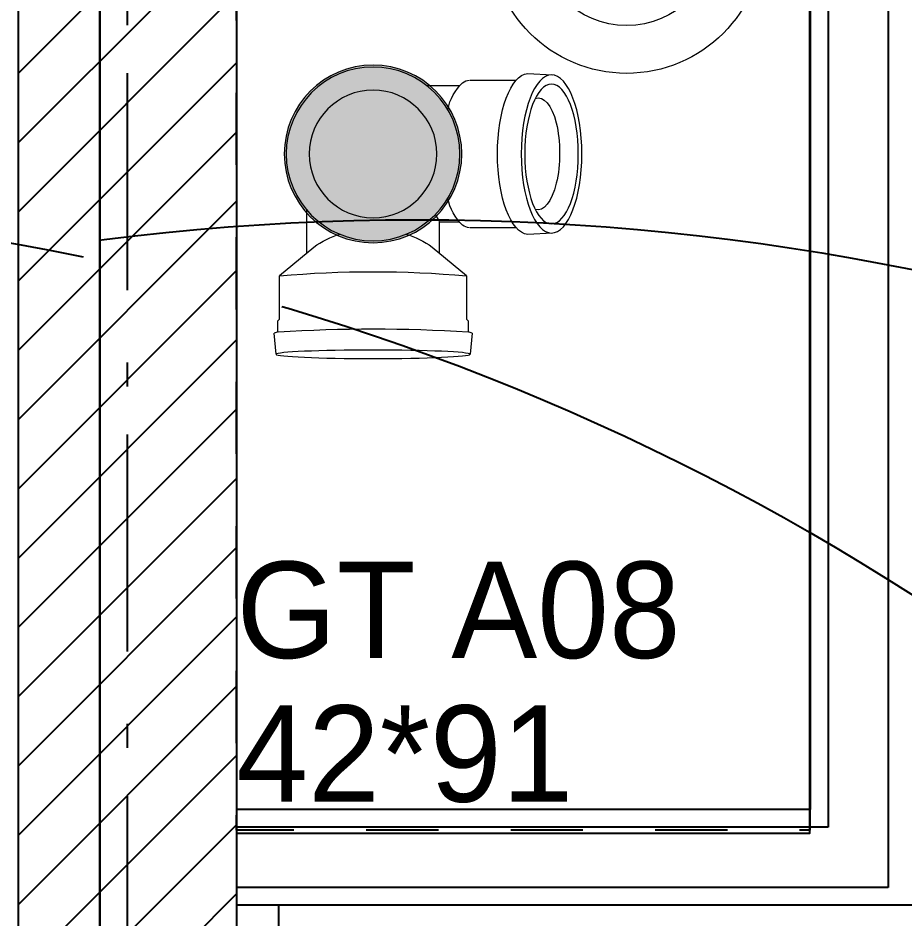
# Model space of a CAD drawing. Header units: centimetres. Extents: x -35664 to 50682, y -23001 to 23705.
# Drawn here: x 6209.9 to 6274.8, y 4038.4 to 4104.3 of the extents above; entities that cross this region are included whole.
import ezdxf

# ---------------------------------------------------------------- set-up
doc = ezdxf.new("R2010")
doc.units = ezdxf.units.CM
for name, pattern in [('ACAD_ISO02W100', [15, 12, -3]), ('ISO-03', [1.5, 0.6, -0.9]), ('Style de ligne -13', [0.147638, 0.098425, -0.049213]), ('Style de ligne -6', [1.04164, 0.625, -0.20828, 0.06943, -0.13893]), ('VW-01', [0.41656, 0.20828, -0.20828])]:
    doc.linetypes.add(name, pattern=pattern)
for name, color, linetype in [('B aménagement intérieur', 252, 'Continuous'), ('B BATI-équipement-sanitaires', 252, 'Continuous'), ('B GÈnÈral_Hatch', 252, 'Continuous'), ('B Général', 252, 'Continuous'), ('C ANNOTATIONS-textes-numérotation gaine', 252, 'ISO-03'), ('D SURFACES-shab', 252, 'Continuous'), ('F REMPLISSAGE-vert clair', 252, 'Continuous'), ('F REMPLISSAGE-vert foncé', 252, 'Continuous'), ('prlm-CHAUFF', 4, 'Continuous'), ('prlm-EAU-CHU', 42, 'Continuous'), ('prlm-EAU-EUEV', 25, 'Continuous'), ('prlm-GT', 242, 'Continuous'), ('prlm-MOD', 64, 'Continuous')]:
    doc.layers.add(name, color=color, linetype=linetype)
doc.layers.add('prlm-ZEROPLOT', color=254, linetype='Continuous', plot=False)
doc.layers.get('prlm-CHAUFF').off()
doc.styles.add('Eurostile', font='Eurosti.TTF')
doc.styles.add('Trebuchet MS (bold italic)', font='trebucbi.ttf')

# ---------------------------------------------------------------- blocks, each defined once
blk = doc.blocks.new('A 90.meuble vasque 80x60')
at = {"layer": 'B BATI-équipement-sanitaires', "linetype": 'Style de ligne -13', "ltscale": 25.4, "flags": 128}
blk.add_lwpolyline([(-40, -3.071), (40, -3.071), (40, -53.071), (-40, -53.071)], close=True, dxfattribs=at)
at = {"layer": 'B Général', "flags": 128}
blk.add_lwpolyline([(-40, 0), (40, 0), (40, -55), (-40, -55)], close=True, dxfattribs=at)
blk = doc.blocks.new('A 90.T3 S102_105 (2D)')
at = {"layer": 'B Général', "linetype": 'Continuous'}
for p, q in [((-239.022, 289.021), (-239.022, 201.021)), ((-239.022, 201.021), (-281.022, 201.021)), ((-232.022, 194.021), (-281.022, 194.021))]:
    blk.add_line(p, q, dxfattribs=at)
at = {"layer": 'D SURFACES-shab', "lineweight": 18, "flags": 128}
blk.add_lwpolyline([(-61.021, 289.021), (-61.021, 20.021), (-281.116, 20.021), (-281.042, 193.997), (-193.039, 194.044), (-193.005, 289.005)], close=True, dxfattribs=at)
at = {"layer": 'F REMPLISSAGE-vert clair'}
for p, q in [((-237.722, 289.021), (-237.722, 199.721)), ((-233.322, 289.021), (-233.322, 195.321)), ((-237.722, 199.721), (-281.022, 199.721)), ((-233.322, 195.321), (-281.022, 195.321))]:
    blk.add_line(p, q, dxfattribs=at)
at = {"layer": 'F REMPLISSAGE-vert foncé', "linetype": 'Continuous'}
for p, q in [((-239.022, 289.021), (-239.022, 201.021)), ((-239.022, 201.021), (-281.022, 201.021)), ((-232.022, 194.021), (-281.022, 194.021))]:
    blk.add_line(p, q, dxfattribs=at)
at = {"layer": 'F REMPLISSAGE-vert foncé'}
for p, q in [((-237.722, 289.021), (-237.722, 199.721)), ((-233.322, 289.021), (-233.322, 195.321)), ((-237.722, 199.721), (-281.022, 199.721)), ((-233.322, 195.321), (-281.022, 195.321))]:
    blk.add_line(p, q, dxfattribs=at)
at = {"layer": 'B Général', "xscale": -1, "rotation": 90}
blk.add_blockref('A 90.meuble vasque 80x60', (-281.042, 154.021), dxfattribs=at)
blk = doc.blocks.new('A 90.Groupe-35-1')
at = {"layer": 'C ANNOTATIONS-textes-numérotation gaine', "linetype": 'VW-01', "ltscale": 25.4, "flags": 128}
blk.add_lwpolyline([(6225.888, 4134.389), (6267.888, 4134.389), (6267.888, 4044.889), (6225.888, 4044.889)], close=True, dxfattribs=at)
at = {"layer": 'C ANNOTATIONS-textes-numérotation gaine', "insert": (6225.888, 4064.542), "char_height": 7.059, "width": 40.99694, "attachment_point": 1, "line_spacing_factor": 0.894142, "style": 'Eurostile'}
blk.add_mtext('GT A08\\P42*91', dxfattribs=at)
blk = doc.blocks.new('xi.dchrob')
at = {"layer": 'prlm-ZEROPLOT', "color": 253, "linetype": 'ACAD_ISO02W100', "ltscale": 5}
blk.add_circle((13.375, 0), 180, dxfattribs=at)
blk = doc.blocks.new('xi.aam22')
at = {"layer": 'prlm-EAU-CHU', "color": 0, "lineweight": 13}
for p, q in [((-5.799, 13.123), (-5.89, 11.331)), ((5.89, 11.331), (5.799, 13.123)), ((-5.41, 10.463), (-5.41, 7.114)), ((5.41, 7.114), (5.41, 10.463)), ((-13.12, 7.25), (-14.668, 7.106)), ((-13.12, 7.25), (-13.031, 6.97)), ((-12.219, 6.97), (-13.031, 6.97)), ((-12.093, 6.85), (-12.219, 6.97)), ((-8.922, 6.85), (-12.093, 6.85)), ((-6.828, 4.34), (-8.907, 6.841)), ((-5, 6.323), (-5, 4.87)), ((5, 3.931), (5, 6.323)), ((-7.269, 4.87), (-4.958, 4.867)), ((-8.907, -6.841), (-6.828, -4.34)), ((-4.091, -4.87), (-7.269, -4.87)), ((-14.668, -7.106), (-13.12, -7.25)), ((-13.028, -6.944), (-13.12, -7.25)), ((-13.031, -6.97), (-12.219, -6.97)), ((-12.219, -6.97), (-12.093, -6.85)), ((-12.093, -6.85), (-8.922, -6.85))]:
    blk.add_line(p, q, dxfattribs=at)
at = {"layer": 'prlm-EAU-CHU', "color": 0, "lineweight": 13, "flags": 128}
blk.add_lwpolyline([(-4.958, 4.867), (-4.86, 4.836), (-4.68, 4.729), (-4.43, 4.564)], dxfattribs=at)
at = {"layer": 'prlm-EAU-CHU', "color": 0, "lineweight": 13}
for radius in [6.36, 4.675]:
    blk.add_circle((0, 0), radius, dxfattribs=at)
for centre, radius, start, end in [((-119.647, -0.014), 106.844, 356.28096, 3.74771), ((-87.178, 0), 78.555, 354.99745, 5.00255), ((-4.475, 7.136), 0.936, 184.66048, 218.12589), ((4.475, 7.136), 0.936, 321.87411, 355.33952), ((-2.54, 9.094), 3.683, 223.50702, 258.77599), ((2.54, 9.094), 3.683, 281.22401, 316.49298), ((-11.683, 0.728), 6.052, 16.13317, 36.55417), ((-11.683, -0.728), 6.052, 323.44583, 343.86683)]:
    blk.add_arc(centre, radius, start, end, dxfattribs=at)
for centre, major_axis, ratio in [((0, 13.073), (5.789, 0), 0.383426), ((0, 13.073), (5.115, 0), 0.383329), ((-14.667, 0), (0, -7.101), 0.043635)]:
    blk.add_ellipse(centre, major_axis=major_axis, ratio=ratio, dxfattribs=at)
for centre, major_axis, ratio, start_param, end_param in [((0.001, 12.093), (-4.098, -0.028), 0.383971, 2.986035, 6.398097), ((0, 11.414), (-5.894, 0), 0.391508, 0.036281, 3.105311)]:
    blk.add_ellipse(centre, major_axis=major_axis, ratio=ratio, start_param=start_param, end_param=end_param, dxfattribs=at)
blk = doc.blocks.new('xi.chu')
at = {"layer": 'prlm-EAU-EUEV', "linetype": 'ByBlock', "lineweight": 5}
blk.add_hatch(color=0, dxfattribs=at).paths.add_polyline_path([(6.5, 0, 1), (-6.5, 0, 1)])
at = {"layer": 'prlm-EAU-EUEV', "color": 0, "linetype": 'ByBlock', "lineweight": 5}
blk.add_circle((0, 0), 6.5, dxfattribs=at)
blk = doc.blocks.new('xi.3cep130-200')
at = {"layer": 'B Général', "lineweight": 18}
for radius in [10, 6.5]:
    blk.add_circle((0, 0), radius, dxfattribs=at)
at = {"layer": 'B Général', "insert": (0, 0), "char_height": 3.0021, "width": 9.78152, "attachment_point": 5, "line_spacing_factor": 1.003317, "style": 'Trebuchet MS (bold italic)'}
blk.add_mtext('3CEp', dxfattribs=at)

msp = doc.modelspace()

# ---------------------------------------------------------------- hatches: boundary and pattern name
at = {"layer": 'B GÈnÈral_Hatch', "linetype": 'Continuous'}
h = msp.add_hatch(dxfattribs=at)
h.set_pattern_fill('50_BETON', color=256, style=0, pattern_type=2)
h.set_pattern_definition([(45, (0, 0), (2.4253472, -2.6458333), [])])
h.paths.add_polyline_path([(6209.888, 3525.389), (6225.888, 3541.389), (6225.888, 4134.389), (6209.888, 4134.389)])

# ---------------------------------------------------------------- linework, layer by layer
at = {"layer": 'B Général', "linetype": 'Continuous', "lineweight": 18}
for p, q in [((6209.888, 4134.389), (6209.888, 3525.389)), ((6225.888, 4134.389), (6225.888, 3551.389))]:
    msp.add_line(p, q, dxfattribs=at)
at = {"layer": 'B Général', "linetype": 'Continuous'}
for p, q in [((6209.888, 4134.389), (6209.888, 3525.389)), ((6225.888, 4134.389), (6225.888, 3551.389))]:
    msp.add_line(p, q, dxfattribs=at)
at = {"layer": 'B Général', "linetype": 'Style de ligne -6', "ltscale": 25.4, "flags": 128}
msp.add_lwpolyline([(6274.813, 5820.389), (6274.813, 5736.889), (6217.888, 5687.889), (6217.888, 3085.389)], dxfattribs=at)
msp.add_lwpolyline([(6274.813, 5820.389), (6274.813, 5736.889), (6217.888, 5687.889), (6217.888, 3085.389)], dxfattribs=at)
at = {"layer": 'prlm-GT'}
msp.add_lwpolyline([(6225.888, 4044.664), (6267.888, 4044.664), (6267.888, 4134.388), (6225.888, 4134.388)], close=True, dxfattribs=at)
at = {"layer": 'prlm-ZEROPLOT', "ltscale": 25}
msp.add_lwpolyline([(5209.042, 4917.389), (6215.888, 4917.389), (6215.888, 3517.389), (4931.965, 3517.389)], dxfattribs=at)
at = {"layer": 'prlm-ZEROPLOT'}
msp.add_lwpolyline([(6215.888, 4917.389), (7638.484, 4917.389), (7638.484, 3517.389), (6215.888, 3517.389)], close=True, dxfattribs=at)

# ---------------------------------------------------------------- block references
at = {"layer": 'B aménagement intérieur'}
msp.add_blockref('A 90.T3 S102_105 (2D)', (6506.93, 3845.368), dxfattribs=at)
at = {"layer": 'C ANNOTATIONS-textes-numérotation gaine'}
msp.add_blockref('A 90.Groupe-35-1', (0, 0), dxfattribs=at)
at = {"layer": 'prlm-CHAUFF', "rotation": 180}
msp.add_blockref('xi.3cep130-200', (6254.46, 4110.287), dxfattribs=at)
at = {"layer": 'prlm-EAU-CHU', "xscale": -1, "rotation": 270}
msp.add_blockref('xi.aam22', (6235.889, 4094.387), dxfattribs=at)
at = {"layer": 'prlm-EAU-EUEV', "xscale": -1, "rotation": 180}
msp.add_blockref('xi.chu', (6235.889, 4094.387), dxfattribs=at)
at = {"layer": 'prlm-MOD', "rotation": 180}
msp.add_blockref('xi.dchrob', (6191.634, 3910.536), dxfattribs=at)
at = {"layer": 'prlm-MOD'}
msp.add_blockref('xi.dchrob', (6225.745, 3909.575), dxfattribs=at)

doc.saveas('drawing.dxf')
